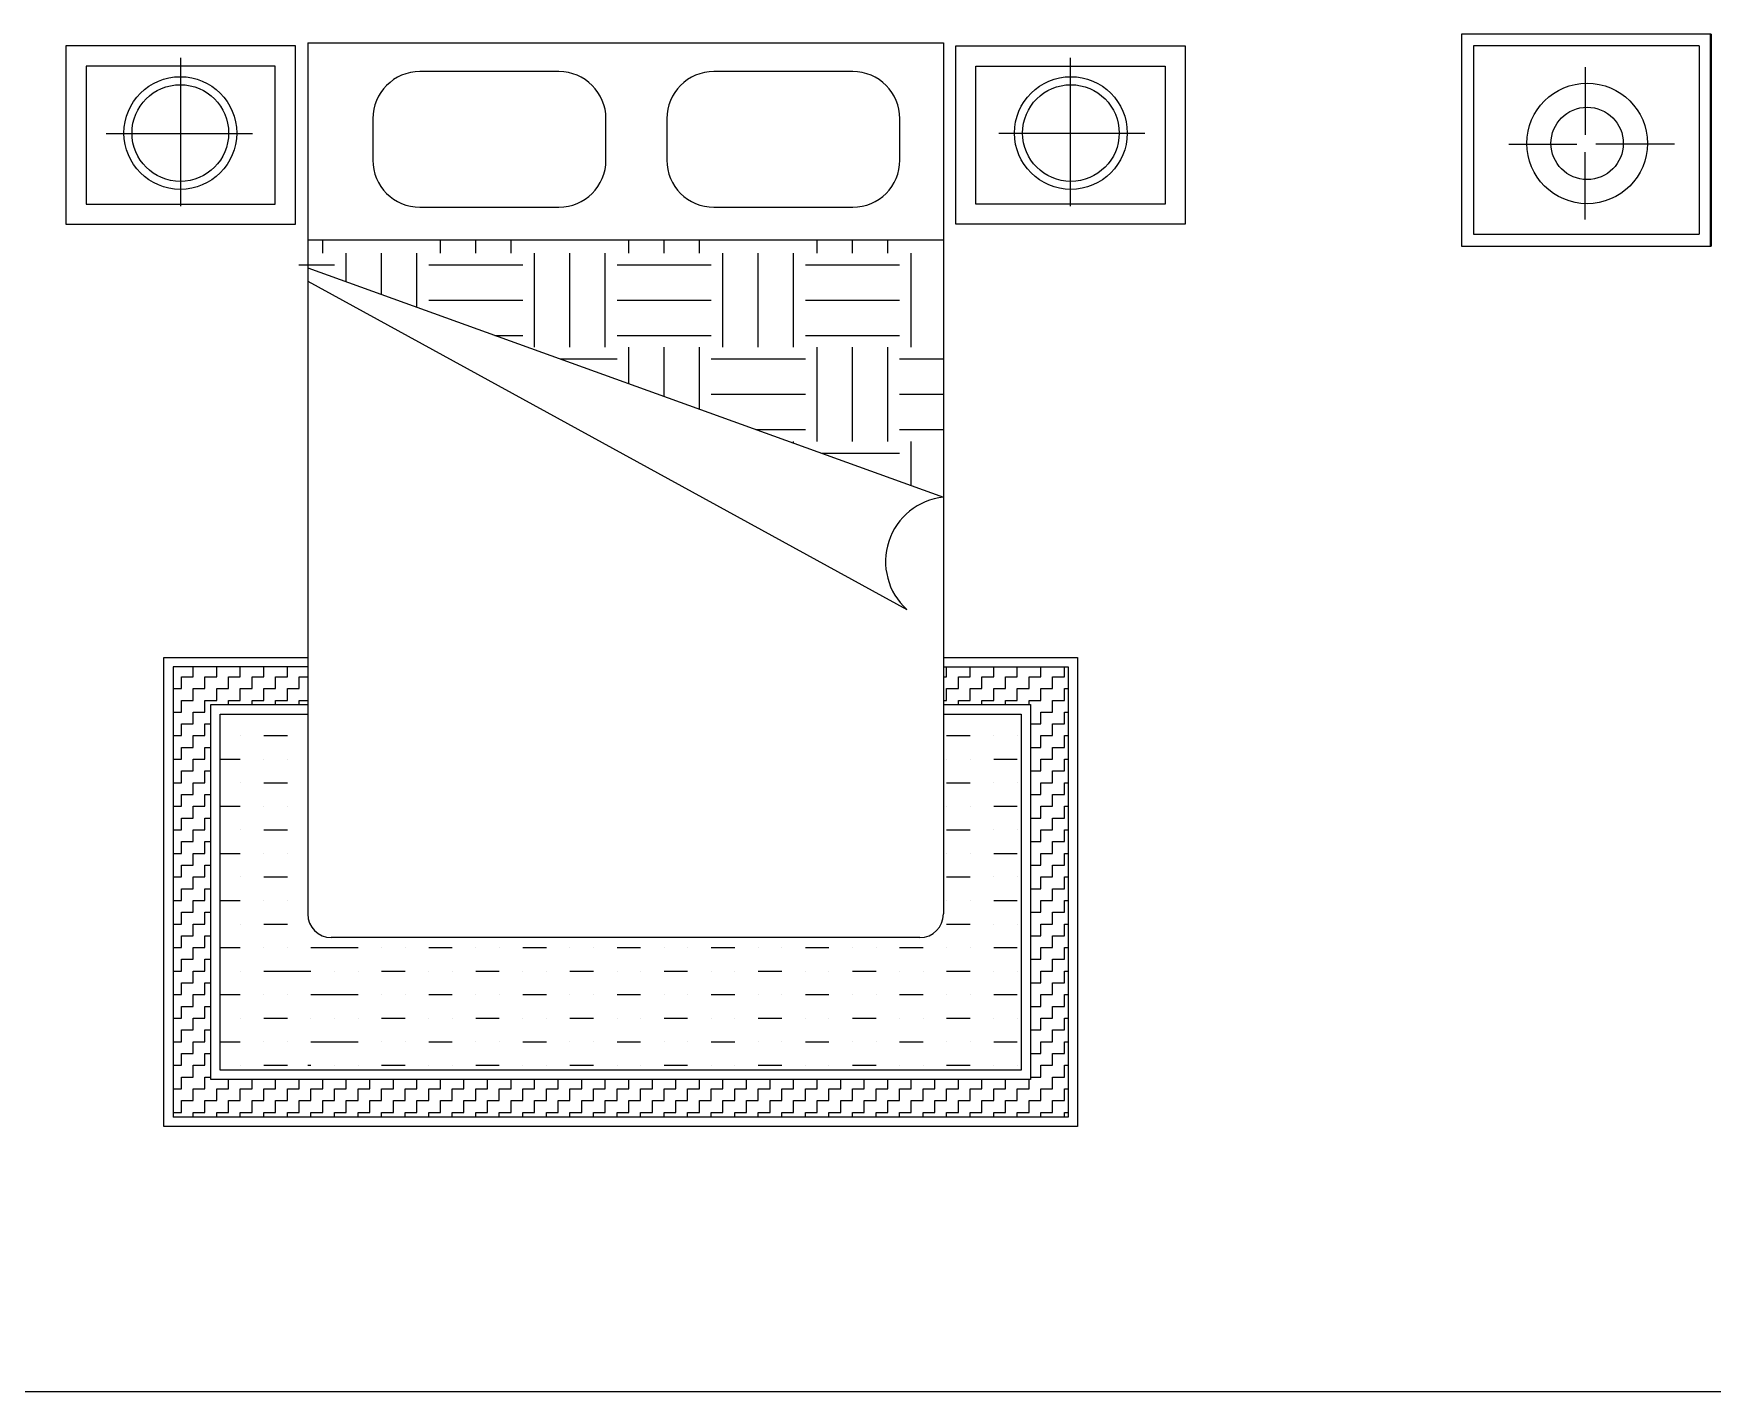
# Model space of a CAD drawing. Header units: inches. Extents: x 7.5 to 50, y 15.4 to 40.2.
# Drawn here: x 39.184 to 42.749, y 19.953 to 22.837 of the extents above; entities that cross this region are included whole.
import ezdxf

# ---------------------------------------------------------------- set-up
doc = ezdxf.new("R2010")
doc.units = ezdxf.units.IN
doc.header["$MEASUREMENT"] = 0
doc.layers.add('02', color=2, linetype='Continuous')
doc.layers.add('1', color=1, linetype='Continuous')

msp = doc.modelspace()

# ---------------------------------------------------------------- linework, layer by layer
at = {"layer": '02'}
for p, q in [((42.2163, 22.8354), (42.2163, 22.3854)), ((42.7462, 22.8354), (42.2163, 22.8354)), ((42.7443, 22.8367), (42.7443, 22.3867)), ((42.7462, 22.8354), (42.7462, 22.3854)), ((39.2525, 22.8104), (39.2525, 22.4319)), ((39.7397, 22.8104), (39.2525, 22.8104)), ((39.4963, 22.4699), (39.4963, 22.7854)), ((39.7397, 22.4319), (39.7397, 22.8104)), ((39.766, 22.817), (41.116, 22.817)), ((39.766, 22.817), (39.766, 20.967)), ((41.116, 22.817), (41.116, 20.967)), ((41.1423, 22.4319), (41.1423, 22.8104)), ((41.1423, 22.8104), (41.6295, 22.8104)), ((41.3857, 22.4699), (41.3857, 22.7854)), ((41.6295, 22.8104), (41.6295, 22.4319)), ((42.2413, 22.8104), (42.2413, 22.4104)), ((42.7212, 22.8104), (42.2413, 22.8104)), ((42.7212, 22.8104), (42.7212, 22.4104)), ((39.2953, 22.7677), (39.2953, 22.4746)), ((39.697, 22.7677), (39.2953, 22.7677)), ((39.697, 22.4746), (39.697, 22.7677)), ((40.2993, 22.756), (40.0043, 22.756)), ((40.9235, 22.756), (40.6285, 22.756)), ((41.1851, 22.4746), (41.1851, 22.7677)), ((41.1851, 22.7677), (41.5867, 22.7677)), ((41.5867, 22.7677), (41.5867, 22.4746)), ((42.4786, 22.7651), (42.4786, 22.6219)), ((39.9043, 22.656), (39.9043, 22.568)), ((40.3993, 22.568), (40.3993, 22.656)), ((40.5285, 22.656), (40.5285, 22.568)), ((41.0235, 22.568), (41.0235, 22.656)), ((39.3381, 22.6247), (39.6485, 22.6247)), ((41.5439, 22.6247), (41.2335, 22.6247)), ((42.3164, 22.6019), (42.4608, 22.6019)), ((42.4786, 22.442), (42.4786, 22.5852)), ((42.6684, 22.6019), (42.5017, 22.6019)), ((39.2953, 22.4746), (39.697, 22.4746)), ((40.0043, 22.468), (40.2993, 22.468)), ((40.6285, 22.468), (40.9235, 22.468)), ((41.5867, 22.4746), (41.1851, 22.4746)), ((39.2525, 22.4319), (39.7397, 22.4319)), ((41.6295, 22.4319), (41.1423, 22.4319)), ((39.766, 22.399), (41.116, 22.399)), ((39.7978, 22.3707), (39.7978, 22.399)), ((40.0478, 22.3707), (40.0478, 22.399)), ((40.1228, 22.3707), (40.1228, 22.399)), ((40.1978, 22.3707), (40.1978, 22.399)), ((40.4478, 22.3707), (40.4478, 22.399)), ((40.5228, 22.3707), (40.5228, 22.399)), ((40.5978, 22.3707), (40.5978, 22.399)), ((40.8478, 22.3707), (40.8478, 22.399)), ((40.9228, 22.3707), (40.9228, 22.399)), ((40.9978, 22.3707), (40.9978, 22.399)), ((42.2413, 22.4104), (42.7212, 22.4104)), ((39.8478, 22.3095), (39.8478, 22.3707)), ((39.9228, 22.2825), (39.9228, 22.3707)), ((39.9978, 22.2554), (39.9978, 22.3707)), ((40.2478, 22.1707), (40.2478, 22.3707)), ((40.3228, 22.1707), (40.3228, 22.3707)), ((40.3978, 22.1707), (40.3978, 22.3707)), ((40.6478, 22.1707), (40.6478, 22.3707)), ((40.7228, 22.1707), (40.7228, 22.3707)), ((40.7978, 22.1707), (40.7978, 22.3707)), ((41.0478, 22.1707), (41.0478, 22.3707)), ((42.2163, 22.3854), (42.7462, 22.3854)), ((39.7473, 22.3457), (39.8228, 22.3457)), ((39.766, 22.339), (41.116, 21.8523)), ((40.0228, 22.3457), (40.2228, 22.3457)), ((40.4228, 22.3457), (40.6228, 22.3457)), ((40.8228, 22.3457), (41.0228, 22.3457)), ((39.766, 22.3108), (41.0382, 21.6136)), ((40.0228, 22.2707), (40.2228, 22.2707)), ((40.4228, 22.2707), (40.6228, 22.2707)), ((40.8228, 22.2707), (41.0228, 22.2707)), ((40.1634, 22.1957), (40.2228, 22.1957)), ((40.4228, 22.1957), (40.6228, 22.1957)), ((40.8228, 22.1957), (41.0228, 22.1957)), ((40.3021, 22.1457), (40.4228, 22.1457)), ((40.4478, 22.0932), (40.4478, 22.1707)), ((40.5228, 22.0662), (40.5228, 22.1707)), ((40.5978, 22.0392), (40.5978, 22.1707)), ((40.6228, 22.1457), (40.8228, 22.1457)), ((40.8478, 21.9707), (40.8478, 22.1707)), ((40.9228, 21.9707), (40.9228, 22.1707)), ((40.9978, 21.9707), (40.9978, 22.1707)), ((41.0228, 22.1457), (41.116, 22.1457)), ((40.6228, 22.0707), (40.8228, 22.0707)), ((41.0228, 22.0707), (41.116, 22.0707)), ((40.7183, 21.9957), (40.8228, 21.9957)), ((40.7978, 21.9671), (40.7978, 21.9707)), ((41.0228, 21.9957), (41.116, 21.9957)), ((41.0478, 21.8769), (41.0478, 21.9707)), ((40.857, 21.9457), (41.0228, 21.9457)), ((39.4602, 20.5155), (39.4602, 21.5116)), ((39.4602, 21.5116), (39.766, 21.5116)), ((41.116, 21.5116), (41.401, 21.5116)), ((41.401, 21.5116), (41.401, 20.5155)), ((39.4802, 21.4916), (39.4802, 20.5355)), ((39.766, 21.4916), (39.4802, 21.4916)), ((39.4978, 21.4707), (39.5228, 21.4707)), ((39.4978, 21.4457), (39.4978, 21.4707)), ((39.5228, 21.4707), (39.5228, 21.4916)), ((39.5478, 21.4707), (39.5728, 21.4707)), ((39.5478, 21.4457), (39.5478, 21.4707)), ((39.5728, 21.4707), (39.5728, 21.4916)), ((39.5978, 21.4707), (39.6228, 21.4707)), ((39.5978, 21.4457), (39.5978, 21.4707)), ((39.6228, 21.4707), (39.6228, 21.4916)), ((39.6478, 21.4707), (39.6728, 21.4707)), ((39.6478, 21.4457), (39.6478, 21.4707)), ((39.6728, 21.4707), (39.6728, 21.4916)), ((39.6978, 21.4707), (39.7228, 21.4707)), ((39.6978, 21.4457), (39.6978, 21.4707)), ((39.7228, 21.4707), (39.7228, 21.4916)), ((39.7478, 21.4707), (39.766, 21.4707)), ((39.7478, 21.4457), (39.7478, 21.4707)), ((41.116, 21.4916), (41.381, 21.4916)), ((41.116, 21.4707), (41.1228, 21.4707)), ((41.1228, 21.4707), (41.1228, 21.4916)), ((41.1478, 21.4457), (41.1478, 21.4707)), ((41.1478, 21.4707), (41.1728, 21.4707)), ((41.1728, 21.4707), (41.1728, 21.4916)), ((41.1978, 21.4457), (41.1978, 21.4707)), ((41.1978, 21.4707), (41.2228, 21.4707)), ((41.2228, 21.4707), (41.2228, 21.4916)), ((41.2478, 21.4457), (41.2478, 21.4707)), ((41.2478, 21.4707), (41.2728, 21.4707)), ((41.2728, 21.4707), (41.2728, 21.4916)), ((41.2978, 21.4457), (41.2978, 21.4707)), ((41.2978, 21.4707), (41.3228, 21.4707)), ((41.3228, 21.4707), (41.3228, 21.4916)), ((41.3478, 21.4457), (41.3478, 21.4707)), ((41.3478, 21.4707), (41.3728, 21.4707)), ((41.3728, 21.4707), (41.3728, 21.4916)), ((41.381, 21.4916), (41.381, 20.5355)), ((39.4802, 21.4457), (39.4978, 21.4457)), ((39.5228, 21.4457), (39.5478, 21.4457)), ((39.5228, 21.4207), (39.5228, 21.4457)), ((39.5728, 21.4457), (39.5978, 21.4457)), ((39.5728, 21.4207), (39.5728, 21.4457)), ((39.6228, 21.4457), (39.6478, 21.4457)), ((39.6228, 21.4207), (39.6228, 21.4457)), ((39.6728, 21.4457), (39.6978, 21.4457)), ((39.6728, 21.4207), (39.6728, 21.4457)), ((39.7228, 21.4457), (39.7478, 21.4457)), ((39.7228, 21.4207), (39.7228, 21.4457)), ((41.1228, 21.4207), (41.1228, 21.4457)), ((41.1228, 21.4457), (41.1478, 21.4457)), ((41.1728, 21.4207), (41.1728, 21.4457)), ((41.1728, 21.4457), (41.1978, 21.4457)), ((41.2228, 21.4207), (41.2228, 21.4457)), ((41.2228, 21.4457), (41.2478, 21.4457)), ((41.2728, 21.4457), (41.2978, 21.4457)), ((41.2728, 21.4207), (41.2728, 21.4457)), ((41.3228, 21.4207), (41.3228, 21.4457)), ((41.3228, 21.4457), (41.3478, 21.4457)), ((41.3728, 21.4207), (41.3728, 21.4457)), ((41.3728, 21.4457), (41.381, 21.4457)), ((39.4802, 21.3957), (39.4978, 21.3957)), ((39.4978, 21.4207), (39.5228, 21.4207)), ((39.4978, 21.3957), (39.4978, 21.4207)), ((39.5228, 21.3957), (39.5478, 21.3957)), ((39.5228, 21.3707), (39.5228, 21.3957)), ((39.5478, 21.4207), (39.5728, 21.4207)), ((39.5478, 21.3957), (39.5478, 21.4207)), ((39.5602, 20.6155), (39.5602, 21.4116)), ((39.5602, 21.4116), (39.766, 21.4116)), ((39.5802, 20.6355), (39.5802, 21.3916)), ((39.5802, 21.3916), (39.766, 21.3916)), ((39.5978, 21.4207), (39.6228, 21.4207)), ((39.5978, 21.4116), (39.5978, 21.4207)), ((39.6478, 21.4207), (39.6728, 21.4207)), ((39.6478, 21.4116), (39.6478, 21.4207)), ((39.6978, 21.4207), (39.7228, 21.4207)), ((39.6978, 21.4116), (39.6978, 21.4207)), ((39.7478, 21.4207), (39.766, 21.4207)), ((39.7478, 21.4116), (39.7478, 21.4207)), ((41.116, 21.4207), (41.1228, 21.4207)), ((41.116, 21.4116), (41.301, 21.4116)), ((41.116, 21.3916), (41.281, 21.3916)), ((41.1478, 21.4116), (41.1478, 21.4207)), ((41.1478, 21.4207), (41.1728, 21.4207)), ((41.1978, 21.4116), (41.1978, 21.4207)), ((41.1978, 21.4207), (41.2228, 21.4207)), ((41.2478, 21.4116), (41.2478, 21.4207)), ((41.2478, 21.4207), (41.2728, 21.4207)), ((41.281, 21.3916), (41.281, 20.6355)), ((41.2978, 21.4116), (41.2978, 21.4207)), ((41.2978, 21.4207), (41.3228, 21.4207)), ((41.301, 21.4116), (41.301, 20.6155)), ((41.3228, 21.3957), (41.3478, 21.3957)), ((41.3228, 21.3707), (41.3228, 21.3957)), ((41.3478, 21.3957), (41.3478, 21.4207)), ((41.3478, 21.4207), (41.3728, 21.4207)), ((41.3728, 21.3957), (41.381, 21.3957)), ((41.3728, 21.3707), (41.3728, 21.3957)), ((39.4978, 21.3707), (39.5228, 21.3707)), ((39.4978, 21.3457), (39.4978, 21.3707)), ((39.5478, 21.3707), (39.5602, 21.3707)), ((39.5478, 21.3457), (39.5478, 21.3707)), ((41.301, 21.3707), (41.3228, 21.3707)), ((41.3478, 21.3457), (41.3478, 21.3707)), ((41.3478, 21.3707), (41.3728, 21.3707)), ((39.4802, 21.3457), (39.4978, 21.3457)), ((39.4978, 21.3207), (39.5228, 21.3207)), ((39.4978, 21.2957), (39.4978, 21.3207)), ((39.5228, 21.3207), (39.5228, 21.3457)), ((39.5228, 21.3457), (39.5478, 21.3457)), ((39.5478, 21.3207), (39.5602, 21.3207)), ((39.5478, 21.2957), (39.5478, 21.3207)), ((39.6228, 21.3457), (39.6228, 21.3457)), ((39.6728, 21.3457), (39.7228, 21.3457)), ((41.1228, 21.3457), (41.1728, 21.3457)), ((41.2228, 21.3457), (41.2228, 21.3457)), ((41.2728, 21.3457), (41.2728, 21.3457)), ((41.301, 21.3207), (41.3228, 21.3207)), ((41.3228, 21.3207), (41.3228, 21.3457)), ((41.3228, 21.3457), (41.3478, 21.3457)), ((41.3478, 21.2957), (41.3478, 21.3207)), ((41.3478, 21.3207), (41.3728, 21.3207)), ((41.3728, 21.3207), (41.3728, 21.3457)), ((41.3728, 21.3457), (41.381, 21.3457)), ((39.4802, 21.2957), (39.4978, 21.2957)), ((39.5228, 21.2957), (39.5478, 21.2957)), ((39.5228, 21.2707), (39.5228, 21.2957)), ((39.5802, 21.2957), (39.6228, 21.2957)), ((39.6728, 21.2957), (39.6728, 21.2957)), ((39.7228, 21.2957), (39.7228, 21.2957)), ((41.1228, 21.2957), (41.1228, 21.2957)), ((41.1728, 21.2957), (41.1728, 21.2957)), ((41.2228, 21.2957), (41.2728, 21.2957)), ((41.3228, 21.2707), (41.3228, 21.2957)), ((41.3228, 21.2957), (41.3478, 21.2957)), ((41.3728, 21.2707), (41.3728, 21.2957)), ((41.3728, 21.2957), (41.381, 21.2957)), ((39.4978, 21.2457), (39.4978, 21.2707)), ((39.4978, 21.2707), (39.5228, 21.2707)), ((39.5478, 21.2457), (39.5478, 21.2707)), ((39.5478, 21.2707), (39.5602, 21.2707)), ((41.301, 21.2707), (41.3228, 21.2707)), ((41.3478, 21.2457), (41.3478, 21.2707)), ((41.3478, 21.2707), (41.3728, 21.2707)), ((39.4802, 21.2457), (39.4978, 21.2457)), ((39.4978, 21.2207), (39.5228, 21.2207)), ((39.4978, 21.1957), (39.4978, 21.2207)), ((39.5228, 21.2457), (39.5478, 21.2457)), ((39.5228, 21.2207), (39.5228, 21.2457)), ((39.5478, 21.2207), (39.5602, 21.2207)), ((39.5478, 21.1957), (39.5478, 21.2207)), ((39.6228, 21.2457), (39.6228, 21.2457)), ((39.6728, 21.2457), (39.7228, 21.2457)), ((41.1228, 21.2457), (41.1728, 21.2457)), ((41.2228, 21.2457), (41.2228, 21.2457)), ((41.2728, 21.2457), (41.2728, 21.2457)), ((41.301, 21.2207), (41.3228, 21.2207)), ((41.3228, 21.2207), (41.3228, 21.2457)), ((41.3228, 21.2457), (41.3478, 21.2457)), ((41.3478, 21.1957), (41.3478, 21.2207)), ((41.3478, 21.2207), (41.3728, 21.2207)), ((41.3728, 21.2207), (41.3728, 21.2457)), ((41.3728, 21.2457), (41.381, 21.2457)), ((39.4802, 21.1957), (39.4978, 21.1957)), ((39.5228, 21.1707), (39.5228, 21.1957)), ((39.5228, 21.1957), (39.5478, 21.1957)), ((39.5802, 21.1957), (39.6228, 21.1957)), ((39.6728, 21.1957), (39.6728, 21.1957)), ((39.7228, 21.1957), (39.7228, 21.1957)), ((41.1228, 21.1957), (41.1228, 21.1957)), ((41.1728, 21.1957), (41.1728, 21.1957)), ((41.2228, 21.1957), (41.2728, 21.1957)), ((41.3228, 21.1707), (41.3228, 21.1957)), ((41.3228, 21.1957), (41.3478, 21.1957)), ((41.3728, 21.1707), (41.3728, 21.1957)), ((41.3728, 21.1957), (41.381, 21.1957)), ((39.4802, 21.1457), (39.4978, 21.1457)), ((39.4978, 21.1707), (39.5228, 21.1707)), ((39.4978, 21.1457), (39.4978, 21.1707)), ((39.5228, 21.1457), (39.5478, 21.1457)), ((39.5228, 21.1207), (39.5228, 21.1457)), ((39.5478, 21.1707), (39.5602, 21.1707)), ((39.5478, 21.1457), (39.5478, 21.1707)), ((39.6228, 21.1457), (39.6228, 21.1457)), ((39.6728, 21.1457), (39.7228, 21.1457)), ((41.1228, 21.1457), (41.1728, 21.1457)), ((41.2228, 21.1457), (41.2228, 21.1457)), ((41.2728, 21.1457), (41.2728, 21.1457)), ((41.301, 21.1707), (41.3228, 21.1707)), ((41.3228, 21.1207), (41.3228, 21.1457)), ((41.3228, 21.1457), (41.3478, 21.1457)), ((41.3478, 21.1457), (41.3478, 21.1707)), ((41.3478, 21.1707), (41.3728, 21.1707)), ((41.3728, 21.1207), (41.3728, 21.1457)), ((41.3728, 21.1457), (41.381, 21.1457)), ((39.4978, 21.1207), (39.5228, 21.1207)), ((39.4978, 21.0957), (39.4978, 21.1207)), ((39.5478, 21.1207), (39.5602, 21.1207)), ((39.5478, 21.0957), (39.5478, 21.1207)), ((41.301, 21.1207), (41.3228, 21.1207)), ((41.3478, 21.0957), (41.3478, 21.1207)), ((41.3478, 21.1207), (41.3728, 21.1207)), ((39.4802, 21.0957), (39.4978, 21.0957)), ((39.4978, 21.0707), (39.5228, 21.0707)), ((39.4978, 21.0457), (39.4978, 21.0707)), ((39.5228, 21.0957), (39.5478, 21.0957)), ((39.5228, 21.0707), (39.5228, 21.0957)), ((39.5478, 21.0707), (39.5602, 21.0707)), ((39.5478, 21.0457), (39.5478, 21.0707)), ((39.5802, 21.0957), (39.6228, 21.0957)), ((39.6728, 21.0957), (39.6728, 21.0957)), ((39.7228, 21.0957), (39.7228, 21.0957)), ((41.1228, 21.0957), (41.1228, 21.0957)), ((41.1728, 21.0957), (41.1728, 21.0957)), ((41.2228, 21.0957), (41.2728, 21.0957)), ((41.301, 21.0707), (41.3228, 21.0707)), ((41.3228, 21.0707), (41.3228, 21.0957)), ((41.3228, 21.0957), (41.3478, 21.0957)), ((41.3478, 21.0457), (41.3478, 21.0707)), ((41.3478, 21.0707), (41.3728, 21.0707)), ((41.3728, 21.0707), (41.3728, 21.0957)), ((41.3728, 21.0957), (41.381, 21.0957)), ((39.4802, 21.0457), (39.4978, 21.0457)), ((39.5228, 21.0457), (39.5478, 21.0457)), ((39.5228, 21.0207), (39.5228, 21.0457)), ((39.6228, 21.0457), (39.6228, 21.0457)), ((39.6728, 21.0457), (39.7228, 21.0457)), ((41.1228, 21.0457), (41.1728, 21.0457)), ((41.2228, 21.0457), (41.2228, 21.0457)), ((41.2728, 21.0457), (41.2728, 21.0457)), ((41.3228, 21.0207), (41.3228, 21.0457)), ((41.3228, 21.0457), (41.3478, 21.0457)), ((41.3728, 21.0207), (41.3728, 21.0457)), ((41.3728, 21.0457), (41.381, 21.0457)), ((39.4978, 20.9957), (39.4978, 21.0207)), ((39.4978, 21.0207), (39.5228, 21.0207)), ((39.5478, 20.9957), (39.5478, 21.0207)), ((39.5478, 21.0207), (39.5602, 21.0207)), ((41.301, 21.0207), (41.3228, 21.0207)), ((41.3478, 20.9957), (41.3478, 21.0207)), ((41.3478, 21.0207), (41.3728, 21.0207)), ((39.4802, 20.9957), (39.4978, 20.9957)), ((39.4978, 20.9457), (39.4978, 20.9707)), ((39.4978, 20.9707), (39.5228, 20.9707)), ((39.5228, 20.9707), (39.5228, 20.9957)), ((39.5228, 20.9957), (39.5478, 20.9957)), ((39.5478, 20.9457), (39.5478, 20.9707)), ((39.5478, 20.9707), (39.5602, 20.9707)), ((39.5802, 20.9957), (39.6228, 20.9957)), ((39.6728, 20.9957), (39.6728, 20.9957)), ((39.7228, 20.9957), (39.7228, 20.9957)), ((41.1228, 20.9957), (41.1228, 20.9957)), ((41.1728, 20.9957), (41.1728, 20.9957)), ((41.2228, 20.9957), (41.2728, 20.9957)), ((41.301, 20.9707), (41.3228, 20.9707)), ((41.3228, 20.9707), (41.3228, 20.9957)), ((41.3228, 20.9957), (41.3478, 20.9957)), ((41.3478, 20.9457), (41.3478, 20.9707)), ((41.3478, 20.9707), (41.3728, 20.9707)), ((41.3728, 20.9707), (41.3728, 20.9957)), ((41.3728, 20.9957), (41.381, 20.9957)), ((39.4802, 20.9457), (39.4978, 20.9457)), ((39.5228, 20.9207), (39.5228, 20.9457)), ((39.5228, 20.9457), (39.5478, 20.9457)), ((39.6228, 20.9457), (39.6228, 20.9457)), ((39.6728, 20.9457), (39.7228, 20.9457)), ((41.1228, 20.9457), (41.1728, 20.9457)), ((41.2228, 20.9457), (41.2228, 20.9457)), ((41.2728, 20.9457), (41.2728, 20.9457)), ((41.3228, 20.9207), (41.3228, 20.9457)), ((41.3228, 20.9457), (41.3478, 20.9457)), ((41.3728, 20.9207), (41.3728, 20.9457)), ((41.3728, 20.9457), (41.381, 20.9457)), ((39.4802, 20.8957), (39.4978, 20.8957)), ((39.4978, 20.8957), (39.4978, 20.9207)), ((39.4978, 20.9207), (39.5228, 20.9207)), ((39.5228, 20.8707), (39.5228, 20.8957)), ((39.5228, 20.8957), (39.5478, 20.8957)), ((39.5478, 20.8957), (39.5478, 20.9207)), ((39.5478, 20.9207), (39.5602, 20.9207)), ((39.5802, 20.8957), (39.6228, 20.8957)), ((39.6728, 20.8957), (39.6728, 20.8957)), ((39.7228, 20.8957), (39.7228, 20.8957)), ((39.7728, 20.8957), (39.7728, 20.8957)), ((39.7728, 20.8957), (39.8728, 20.8957)), ((41.066, 20.917), (39.816, 20.917)), ((39.9228, 20.8957), (39.9228, 20.8957)), ((39.9728, 20.8957), (39.9728, 20.8957)), ((40.0228, 20.8957), (40.0728, 20.8957)), ((40.1228, 20.8957), (40.1228, 20.8957)), ((40.1728, 20.8957), (40.1728, 20.8957)), ((40.2228, 20.8957), (40.2728, 20.8957)), ((40.3228, 20.8957), (40.3228, 20.8957)), ((40.3728, 20.8957), (40.3728, 20.8957)), ((40.4228, 20.8957), (40.4728, 20.8957)), ((40.5228, 20.8957), (40.5228, 20.8957)), ((40.5728, 20.8957), (40.5728, 20.8957)), ((40.6228, 20.8957), (40.6728, 20.8957)), ((40.7228, 20.8957), (40.7228, 20.8957)), ((40.7728, 20.8957), (40.7728, 20.8957)), ((40.8228, 20.8957), (40.8728, 20.8957)), ((40.9228, 20.8957), (40.9228, 20.8957)), ((40.9728, 20.8957), (40.9728, 20.8957)), ((41.0228, 20.8957), (41.0728, 20.8957)), ((41.1228, 20.8957), (41.1228, 20.8957)), ((41.1728, 20.8957), (41.1728, 20.8957)), ((41.2228, 20.8957), (41.2728, 20.8957)), ((41.301, 20.9207), (41.3228, 20.9207)), ((41.3228, 20.8707), (41.3228, 20.8957)), ((41.3228, 20.8957), (41.3478, 20.8957)), ((41.3478, 20.8957), (41.3478, 20.9207)), ((41.3478, 20.9207), (41.3728, 20.9207)), ((41.3728, 20.8707), (41.3728, 20.8957)), ((41.3728, 20.8957), (41.381, 20.8957)), ((39.4978, 20.8707), (39.5228, 20.8707)), ((39.4978, 20.8457), (39.4978, 20.8707)), ((39.5478, 20.8707), (39.5602, 20.8707)), ((39.5478, 20.8457), (39.5478, 20.8707)), ((41.301, 20.8707), (41.3228, 20.8707)), ((41.3478, 20.8457), (41.3478, 20.8707)), ((41.3478, 20.8707), (41.3728, 20.8707)), ((39.4802, 20.8457), (39.4978, 20.8457)), ((39.5228, 20.8457), (39.5478, 20.8457)), ((39.5228, 20.8207), (39.5228, 20.8457)), ((39.6228, 20.8457), (39.6228, 20.8457)), ((39.6728, 20.8457), (39.7728, 20.8457)), ((39.7728, 20.8457), (39.7728, 20.8457)), ((39.8228, 20.8457), (39.8228, 20.8457)), ((39.8728, 20.8457), (39.8728, 20.8457)), ((39.9228, 20.8457), (39.9728, 20.8457)), ((40.0228, 20.8457), (40.0228, 20.8457)), ((40.0728, 20.8457), (40.0728, 20.8457)), ((40.1228, 20.8457), (40.1728, 20.8457)), ((40.2228, 20.8457), (40.2228, 20.8457)), ((40.2728, 20.8457), (40.2728, 20.8457)), ((40.3228, 20.8457), (40.3728, 20.8457)), ((40.4228, 20.8457), (40.4228, 20.8457)), ((40.4728, 20.8457), (40.4728, 20.8457)), ((40.5228, 20.8457), (40.5728, 20.8457)), ((40.6228, 20.8457), (40.6228, 20.8457)), ((40.6728, 20.8457), (40.6728, 20.8457)), ((40.7228, 20.8457), (40.7728, 20.8457)), ((40.8228, 20.8457), (40.8228, 20.8457)), ((40.8728, 20.8457), (40.8728, 20.8457)), ((40.9228, 20.8457), (40.9728, 20.8457)), ((41.0228, 20.8457), (41.0228, 20.8457)), ((41.0728, 20.8457), (41.0728, 20.8457)), ((41.1228, 20.8457), (41.1728, 20.8457)), ((41.2228, 20.8457), (41.2228, 20.8457)), ((41.2728, 20.8457), (41.2728, 20.8457)), ((41.3228, 20.8207), (41.3228, 20.8457)), ((41.3228, 20.8457), (41.3478, 20.8457)), ((41.3728, 20.8207), (41.3728, 20.8457)), ((41.3728, 20.8457), (41.381, 20.8457)), ((39.4802, 20.7957), (39.4978, 20.7957)), ((39.4978, 20.8207), (39.5228, 20.8207)), ((39.4978, 20.7957), (39.4978, 20.8207)), ((39.5228, 20.7957), (39.5478, 20.7957)), ((39.5228, 20.7707), (39.5228, 20.7957)), ((39.5478, 20.8207), (39.5602, 20.8207)), ((39.5478, 20.7957), (39.5478, 20.8207)), ((39.5802, 20.7957), (39.6228, 20.7957)), ((39.6728, 20.7957), (39.6728, 20.7957)), ((39.7228, 20.7957), (39.7228, 20.7957)), ((39.7728, 20.7957), (39.8728, 20.7957)), ((39.7728, 20.7957), (39.7728, 20.7957)), ((39.9228, 20.7957), (39.9228, 20.7957)), ((39.9728, 20.7957), (39.9728, 20.7957)), ((40.0228, 20.7957), (40.0728, 20.7957)), ((40.1228, 20.7957), (40.1228, 20.7957)), ((40.1728, 20.7957), (40.1728, 20.7957)), ((40.2228, 20.7957), (40.2728, 20.7957)), ((40.3228, 20.7957), (40.3228, 20.7957)), ((40.3728, 20.7957), (40.3728, 20.7957)), ((40.4228, 20.7957), (40.4728, 20.7957)), ((40.5228, 20.7957), (40.5228, 20.7957)), ((40.5728, 20.7957), (40.5728, 20.7957)), ((40.6228, 20.7957), (40.6728, 20.7957)), ((40.7228, 20.7957), (40.7228, 20.7957)), ((40.7728, 20.7957), (40.7728, 20.7957)), ((40.8228, 20.7957), (40.8728, 20.7957)), ((40.9228, 20.7957), (40.9228, 20.7957)), ((40.9728, 20.7957), (40.9728, 20.7957)), ((41.0228, 20.7957), (41.0728, 20.7957)), ((41.1228, 20.7957), (41.1228, 20.7957)), ((41.1728, 20.7957), (41.1728, 20.7957)), ((41.2228, 20.7957), (41.2728, 20.7957)), ((41.301, 20.8207), (41.3228, 20.8207)), ((41.3228, 20.7707), (41.3228, 20.7957)), ((41.3228, 20.7957), (41.3478, 20.7957)), ((41.3478, 20.7957), (41.3478, 20.8207)), ((41.3478, 20.8207), (41.3728, 20.8207)), ((41.3728, 20.7707), (41.3728, 20.7957)), ((41.3728, 20.7957), (41.381, 20.7957)), ((39.4978, 20.7707), (39.5228, 20.7707)), ((39.4978, 20.7457), (39.4978, 20.7707)), ((39.5478, 20.7707), (39.5602, 20.7707)), ((39.5478, 20.7457), (39.5478, 20.7707)), ((41.301, 20.7707), (41.3228, 20.7707)), ((41.3478, 20.7457), (41.3478, 20.7707)), ((41.3478, 20.7707), (41.3728, 20.7707)), ((39.4802, 20.7457), (39.4978, 20.7457)), ((39.4978, 20.7207), (39.5228, 20.7207)), ((39.4978, 20.6957), (39.4978, 20.7207)), ((39.5228, 20.7457), (39.5478, 20.7457)), ((39.5228, 20.7207), (39.5228, 20.7457)), ((39.5478, 20.7207), (39.5602, 20.7207)), ((39.5478, 20.6957), (39.5478, 20.7207)), ((39.6228, 20.7457), (39.6228, 20.7457)), ((39.6728, 20.7457), (39.7228, 20.7457)), ((39.7728, 20.7457), (39.7728, 20.7457)), ((39.8228, 20.7457), (39.8228, 20.7457)), ((39.8728, 20.7457), (39.8728, 20.7457)), ((39.9228, 20.7457), (39.9728, 20.7457)), ((40.0228, 20.7457), (40.0228, 20.7457)), ((40.0728, 20.7457), (40.0728, 20.7457)), ((40.1228, 20.7457), (40.1728, 20.7457)), ((40.2228, 20.7457), (40.2228, 20.7457)), ((40.2728, 20.7457), (40.2728, 20.7457)), ((40.3228, 20.7457), (40.3728, 20.7457)), ((40.4228, 20.7457), (40.4228, 20.7457)), ((40.4728, 20.7457), (40.4728, 20.7457)), ((40.5228, 20.7457), (40.5728, 20.7457)), ((40.6228, 20.7457), (40.6228, 20.7457)), ((40.6728, 20.7457), (40.6728, 20.7457)), ((40.7228, 20.7457), (40.7728, 20.7457)), ((40.8228, 20.7457), (40.8228, 20.7457)), ((40.8728, 20.7457), (40.8728, 20.7457)), ((40.9228, 20.7457), (40.9728, 20.7457)), ((41.0228, 20.7457), (41.0228, 20.7457)), ((41.0728, 20.7457), (41.0728, 20.7457)), ((41.1228, 20.7457), (41.1728, 20.7457)), ((41.2228, 20.7457), (41.2228, 20.7457)), ((41.2728, 20.7457), (41.2728, 20.7457)), ((41.301, 20.7207), (41.3228, 20.7207)), ((41.3228, 20.7457), (41.3478, 20.7457)), ((41.3228, 20.7207), (41.3228, 20.7457)), ((41.3478, 20.6957), (41.3478, 20.7207)), ((41.3478, 20.7207), (41.3728, 20.7207)), ((41.3728, 20.7457), (41.381, 20.7457)), ((41.3728, 20.7207), (41.3728, 20.7457)), ((39.4802, 20.6957), (39.4978, 20.6957)), ((39.5228, 20.6957), (39.5478, 20.6957)), ((39.5228, 20.6707), (39.5228, 20.6957)), ((39.5802, 20.6957), (39.6228, 20.6957)), ((39.6728, 20.6957), (39.6728, 20.6957)), ((39.7228, 20.6957), (39.7228, 20.6957)), ((39.7728, 20.6957), (39.8728, 20.6957)), ((39.7728, 20.6957), (39.7728, 20.6957)), ((39.9228, 20.6957), (39.9228, 20.6957)), ((39.9728, 20.6957), (39.9728, 20.6957)), ((40.0228, 20.6957), (40.0728, 20.6957)), ((40.1228, 20.6957), (40.1228, 20.6957)), ((40.1728, 20.6957), (40.1728, 20.6957)), ((40.2228, 20.6957), (40.2728, 20.6957)), ((40.3228, 20.6957), (40.3228, 20.6957)), ((40.3728, 20.6957), (40.3728, 20.6957)), ((40.4228, 20.6957), (40.4728, 20.6957)), ((40.5228, 20.6957), (40.5228, 20.6957)), ((40.5728, 20.6957), (40.5728, 20.6957)), ((40.6228, 20.6957), (40.6728, 20.6957)), ((40.7228, 20.6957), (40.7228, 20.6957)), ((40.7728, 20.6957), (40.7728, 20.6957)), ((40.8228, 20.6957), (40.8728, 20.6957)), ((40.9228, 20.6957), (40.9228, 20.6957)), ((40.9728, 20.6957), (40.9728, 20.6957)), ((41.0228, 20.6957), (41.0728, 20.6957)), ((41.1228, 20.6957), (41.1228, 20.6957)), ((41.1728, 20.6957), (41.1728, 20.6957)), ((41.2228, 20.6957), (41.2728, 20.6957)), ((41.3228, 20.6707), (41.3228, 20.6957)), ((41.3228, 20.6957), (41.3478, 20.6957)), ((41.3728, 20.6707), (41.3728, 20.6957)), ((41.3728, 20.6957), (41.381, 20.6957)), ((39.4802, 20.6457), (39.4978, 20.6457)), ((39.4978, 20.6707), (39.5228, 20.6707)), ((39.4978, 20.6457), (39.4978, 20.6707)), ((39.5228, 20.6457), (39.5478, 20.6457)), ((39.5228, 20.6207), (39.5228, 20.6457)), ((39.5478, 20.6707), (39.5602, 20.6707)), ((39.5478, 20.6457), (39.5478, 20.6707)), ((39.6228, 20.6457), (39.6228, 20.6457)), ((39.6728, 20.6457), (39.7228, 20.6457)), ((39.766, 20.6457), (39.7728, 20.6457)), ((39.7728, 20.6457), (39.7728, 20.6457)), ((39.8228, 20.6457), (39.8228, 20.6457)), ((39.8728, 20.6457), (39.8728, 20.6457)), ((39.9228, 20.6457), (39.9728, 20.6457)), ((40.0228, 20.6457), (40.0228, 20.6457)), ((40.0728, 20.6457), (40.0728, 20.6457)), ((40.1228, 20.6457), (40.1728, 20.6457)), ((40.2228, 20.6457), (40.2228, 20.6457)), ((40.2728, 20.6457), (40.2728, 20.6457)), ((40.3228, 20.6457), (40.3728, 20.6457)), ((40.4228, 20.6457), (40.4228, 20.6457)), ((40.4728, 20.6457), (40.4728, 20.6457)), ((40.5228, 20.6457), (40.5728, 20.6457)), ((40.6228, 20.6457), (40.6228, 20.6457)), ((40.6728, 20.6457), (40.6728, 20.6457)), ((40.7228, 20.6457), (40.7728, 20.6457)), ((40.8228, 20.6457), (40.8228, 20.6457)), ((40.8728, 20.6457), (40.8728, 20.6457)), ((40.9228, 20.6457), (40.9728, 20.6457)), ((41.0228, 20.6457), (41.0228, 20.6457)), ((41.0728, 20.6457), (41.0728, 20.6457)), ((41.1228, 20.6457), (41.1728, 20.6457)), ((41.2228, 20.6457), (41.2228, 20.6457)), ((41.2728, 20.6457), (41.2728, 20.6457)), ((41.301, 20.6707), (41.3228, 20.6707)), ((41.3228, 20.6207), (41.3228, 20.6457)), ((41.3228, 20.6457), (41.3478, 20.6457)), ((41.3478, 20.6457), (41.3478, 20.6707)), ((41.3478, 20.6707), (41.3728, 20.6707)), ((41.3728, 20.6207), (41.3728, 20.6457)), ((41.3728, 20.6457), (41.381, 20.6457)), ((39.4978, 20.6207), (39.5228, 20.6207)), ((39.4978, 20.5957), (39.4978, 20.6207)), ((39.5478, 20.6207), (39.5602, 20.6207)), ((39.5478, 20.5957), (39.5478, 20.6207)), ((41.301, 20.6155), (39.5602, 20.6155)), ((41.281, 20.6355), (39.5802, 20.6355)), ((39.5978, 20.5957), (39.5978, 20.6155)), ((39.6478, 20.5957), (39.6478, 20.6155)), ((39.6978, 20.5957), (39.6978, 20.6155)), ((39.7478, 20.5957), (39.7478, 20.6155)), ((39.7978, 20.5957), (39.7978, 20.6155)), ((39.8478, 20.5957), (39.8478, 20.6155)), ((39.8978, 20.5957), (39.8978, 20.6155)), ((39.9478, 20.5957), (39.9478, 20.6155)), ((39.9978, 20.5957), (39.9978, 20.6155)), ((40.0478, 20.5957), (40.0478, 20.6155)), ((40.0978, 20.5957), (40.0978, 20.6155)), ((40.1478, 20.5957), (40.1478, 20.6155)), ((40.1978, 20.5957), (40.1978, 20.6155)), ((40.2478, 20.5957), (40.2478, 20.6155)), ((40.2978, 20.5957), (40.2978, 20.6155)), ((40.3478, 20.5957), (40.3478, 20.6155)), ((40.3978, 20.5957), (40.3978, 20.6155)), ((40.4478, 20.5957), (40.4478, 20.6155)), ((40.4978, 20.5957), (40.4978, 20.6155)), ((40.5478, 20.5957), (40.5478, 20.6155)), ((40.5978, 20.5957), (40.5978, 20.6155)), ((40.6478, 20.5957), (40.6478, 20.6155)), ((40.6978, 20.5957), (40.6978, 20.6155)), ((40.7478, 20.5957), (40.7478, 20.6155)), ((40.7978, 20.5957), (40.7978, 20.6155)), ((40.8478, 20.5957), (40.8478, 20.6155)), ((40.8978, 20.5957), (40.8978, 20.6155)), ((40.9478, 20.5957), (40.9478, 20.6155)), ((40.9978, 20.5957), (40.9978, 20.6155)), ((41.0478, 20.5957), (41.0478, 20.6155)), ((41.0978, 20.5957), (41.0978, 20.6155)), ((41.1478, 20.5957), (41.1478, 20.6155)), ((41.1978, 20.5957), (41.1978, 20.6155)), ((41.2478, 20.5957), (41.2478, 20.6155)), ((41.2978, 20.5957), (41.2978, 20.6155)), ((41.301, 20.6207), (41.3228, 20.6207)), ((41.3478, 20.5957), (41.3478, 20.6207)), ((41.3478, 20.6207), (41.3728, 20.6207)), ((39.4802, 20.5957), (39.4978, 20.5957)), ((39.5228, 20.5707), (39.5228, 20.5957)), ((39.5228, 20.5957), (39.5478, 20.5957)), ((39.5728, 20.5957), (39.5978, 20.5957)), ((39.5728, 20.5707), (39.5728, 20.5957)), ((39.6228, 20.5707), (39.6228, 20.5957)), ((39.6228, 20.5957), (39.6478, 20.5957)), ((39.6728, 20.5707), (39.6728, 20.5957)), ((39.6728, 20.5957), (39.6978, 20.5957)), ((39.7228, 20.5707), (39.7228, 20.5957)), ((39.7228, 20.5957), (39.7478, 20.5957)), ((39.7728, 20.5707), (39.7728, 20.5957)), ((39.7728, 20.5957), (39.7978, 20.5957)), ((39.8228, 20.5707), (39.8228, 20.5957)), ((39.8228, 20.5957), (39.8478, 20.5957)), ((39.8728, 20.5707), (39.8728, 20.5957)), ((39.8728, 20.5957), (39.8978, 20.5957)), ((39.9228, 20.5957), (39.9478, 20.5957)), ((39.9228, 20.5707), (39.9228, 20.5957)), ((39.9728, 20.5707), (39.9728, 20.5957)), ((39.9728, 20.5957), (39.9978, 20.5957)), ((40.0228, 20.5957), (40.0478, 20.5957)), ((40.0228, 20.5707), (40.0228, 20.5957)), ((40.0728, 20.5707), (40.0728, 20.5957)), ((40.0728, 20.5957), (40.0978, 20.5957)), ((40.1228, 20.5707), (40.1228, 20.5957)), ((40.1228, 20.5957), (40.1478, 20.5957)), ((40.1728, 20.5707), (40.1728, 20.5957)), ((40.1728, 20.5957), (40.1978, 20.5957)), ((40.2228, 20.5707), (40.2228, 20.5957)), ((40.2228, 20.5957), (40.2478, 20.5957)), ((40.2728, 20.5707), (40.2728, 20.5957)), ((40.2728, 20.5957), (40.2978, 20.5957)), ((40.3228, 20.5707), (40.3228, 20.5957)), ((40.3228, 20.5957), (40.3478, 20.5957)), ((40.3728, 20.5707), (40.3728, 20.5957)), ((40.3728, 20.5957), (40.3978, 20.5957)), ((40.4228, 20.5957), (40.4478, 20.5957)), ((40.4228, 20.5707), (40.4228, 20.5957)), ((40.4728, 20.5707), (40.4728, 20.5957)), ((40.4728, 20.5957), (40.4978, 20.5957)), ((40.5228, 20.5707), (40.5228, 20.5957)), ((40.5228, 20.5957), (40.5478, 20.5957)), ((40.5728, 20.5707), (40.5728, 20.5957)), ((40.5728, 20.5957), (40.5978, 20.5957)), ((40.6228, 20.5957), (40.6478, 20.5957)), ((40.6228, 20.5707), (40.6228, 20.5957)), ((40.6728, 20.5707), (40.6728, 20.5957)), ((40.6728, 20.5957), (40.6978, 20.5957)), ((40.7228, 20.5707), (40.7228, 20.5957)), ((40.7228, 20.5957), (40.7478, 20.5957)), ((40.7728, 20.5957), (40.7978, 20.5957)), ((40.7728, 20.5707), (40.7728, 20.5957)), ((40.8228, 20.5707), (40.8228, 20.5957)), ((40.8228, 20.5957), (40.8478, 20.5957)), ((40.8728, 20.5707), (40.8728, 20.5957)), ((40.8728, 20.5957), (40.8978, 20.5957)), ((40.9228, 20.5707), (40.9228, 20.5957)), ((40.9228, 20.5957), (40.9478, 20.5957)), ((40.9728, 20.5707), (40.9728, 20.5957)), ((40.9728, 20.5957), (40.9978, 20.5957)), ((41.0228, 20.5707), (41.0228, 20.5957)), ((41.0228, 20.5957), (41.0478, 20.5957)), ((41.0728, 20.5707), (41.0728, 20.5957)), ((41.0728, 20.5957), (41.0978, 20.5957)), ((41.1228, 20.5707), (41.1228, 20.5957)), ((41.1228, 20.5957), (41.1478, 20.5957)), ((41.1728, 20.5707), (41.1728, 20.5957)), ((41.1728, 20.5957), (41.1978, 20.5957)), ((41.2228, 20.5707), (41.2228, 20.5957)), ((41.2228, 20.5957), (41.2478, 20.5957)), ((41.2728, 20.5957), (41.2978, 20.5957)), ((41.2728, 20.5707), (41.2728, 20.5957)), ((41.3228, 20.5707), (41.3228, 20.5957)), ((41.3228, 20.5957), (41.3478, 20.5957)), ((41.3728, 20.5707), (41.3728, 20.5957)), ((41.3728, 20.5957), (41.381, 20.5957)), ((39.4802, 20.5457), (39.4978, 20.5457)), ((39.4978, 20.5707), (39.5228, 20.5707)), ((39.4978, 20.5457), (39.4978, 20.5707)), ((39.5228, 20.5457), (39.5478, 20.5457)), ((39.5228, 20.5355), (39.5228, 20.5457)), ((39.5478, 20.5707), (39.5728, 20.5707)), ((39.5478, 20.5457), (39.5478, 20.5707)), ((39.5728, 20.5457), (39.5978, 20.5457)), ((39.5728, 20.5355), (39.5728, 20.5457)), ((39.5978, 20.5707), (39.6228, 20.5707)), ((39.5978, 20.5457), (39.5978, 20.5707)), ((39.6228, 20.5457), (39.6478, 20.5457)), ((39.6228, 20.5355), (39.6228, 20.5457)), ((39.6478, 20.5707), (39.6728, 20.5707)), ((39.6478, 20.5457), (39.6478, 20.5707)), ((39.6728, 20.5457), (39.6978, 20.5457)), ((39.6728, 20.5355), (39.6728, 20.5457)), ((39.6978, 20.5707), (39.7228, 20.5707)), ((39.6978, 20.5457), (39.6978, 20.5707)), ((39.7228, 20.5457), (39.7478, 20.5457)), ((39.7228, 20.5355), (39.7228, 20.5457)), ((39.7478, 20.5707), (39.7728, 20.5707)), ((39.7478, 20.5457), (39.7478, 20.5707)), ((39.7728, 20.5355), (39.7728, 20.5457)), ((39.7728, 20.5457), (39.7978, 20.5457)), ((39.7978, 20.5707), (39.8228, 20.5707)), ((39.7978, 20.5457), (39.7978, 20.5707)), ((39.8228, 20.5457), (39.8478, 20.5457)), ((39.8228, 20.5355), (39.8228, 20.5457)), ((39.8478, 20.5457), (39.8478, 20.5707)), ((39.8478, 20.5707), (39.8728, 20.5707)), ((39.8728, 20.5355), (39.8728, 20.5457)), ((39.8728, 20.5457), (39.8978, 20.5457)), ((39.8978, 20.5457), (39.8978, 20.5707)), ((39.8978, 20.5707), (39.9228, 20.5707)), ((39.9228, 20.5457), (39.9478, 20.5457)), ((39.9228, 20.5355), (39.9228, 20.5457)), ((39.9478, 20.5457), (39.9478, 20.5707)), ((39.9478, 20.5707), (39.9728, 20.5707)), ((39.9728, 20.5457), (39.9978, 20.5457)), ((39.9728, 20.5355), (39.9728, 20.5457)), ((39.9978, 20.5457), (39.9978, 20.5707)), ((39.9978, 20.5707), (40.0228, 20.5707)), ((40.0228, 20.5457), (40.0478, 20.5457)), ((40.0228, 20.5355), (40.0228, 20.5457)), ((40.0478, 20.5457), (40.0478, 20.5707)), ((40.0478, 20.5707), (40.0728, 20.5707)), ((40.0728, 20.5355), (40.0728, 20.5457)), ((40.0728, 20.5457), (40.0978, 20.5457)), ((40.0978, 20.5457), (40.0978, 20.5707)), ((40.0978, 20.5707), (40.1228, 20.5707)), ((40.1228, 20.5355), (40.1228, 20.5457)), ((40.1228, 20.5457), (40.1478, 20.5457)), ((40.1478, 20.5457), (40.1478, 20.5707)), ((40.1478, 20.5707), (40.1728, 20.5707)), ((40.1728, 20.5355), (40.1728, 20.5457)), ((40.1728, 20.5457), (40.1978, 20.5457)), ((40.1978, 20.5457), (40.1978, 20.5707)), ((40.1978, 20.5707), (40.2228, 20.5707)), ((40.2228, 20.5355), (40.2228, 20.5457)), ((40.2228, 20.5457), (40.2478, 20.5457)), ((40.2478, 20.5707), (40.2728, 20.5707)), ((40.2478, 20.5457), (40.2478, 20.5707)), ((40.2728, 20.5355), (40.2728, 20.5457)), ((40.2728, 20.5457), (40.2978, 20.5457)), ((40.2978, 20.5457), (40.2978, 20.5707)), ((40.2978, 20.5707), (40.3228, 20.5707)), ((40.3228, 20.5355), (40.3228, 20.5457)), ((40.3228, 20.5457), (40.3478, 20.5457)), ((40.3478, 20.5457), (40.3478, 20.5707)), ((40.3478, 20.5707), (40.3728, 20.5707)), ((40.3728, 20.5355), (40.3728, 20.5457)), ((40.3728, 20.5457), (40.3978, 20.5457)), ((40.3978, 20.5457), (40.3978, 20.5707)), ((40.3978, 20.5707), (40.4228, 20.5707)), ((40.4228, 20.5457), (40.4478, 20.5457)), ((40.4228, 20.5355), (40.4228, 20.5457)), ((40.4478, 20.5457), (40.4478, 20.5707)), ((40.4478, 20.5707), (40.4728, 20.5707)), ((40.4728, 20.5355), (40.4728, 20.5457)), ((40.4728, 20.5457), (40.4978, 20.5457)), ((40.4978, 20.5457), (40.4978, 20.5707)), ((40.4978, 20.5707), (40.5228, 20.5707)), ((40.5228, 20.5355), (40.5228, 20.5457)), ((40.5228, 20.5457), (40.5478, 20.5457)), ((40.5478, 20.5457), (40.5478, 20.5707)), ((40.5478, 20.5707), (40.5728, 20.5707)), ((40.5728, 20.5355), (40.5728, 20.5457)), ((40.5728, 20.5457), (40.5978, 20.5457)), ((40.5978, 20.5457), (40.5978, 20.5707)), ((40.5978, 20.5707), (40.6228, 20.5707)), ((40.6228, 20.5457), (40.6478, 20.5457)), ((40.6228, 20.5355), (40.6228, 20.5457)), ((40.6478, 20.5457), (40.6478, 20.5707)), ((40.6478, 20.5707), (40.6728, 20.5707)), ((40.6728, 20.5355), (40.6728, 20.5457)), ((40.6728, 20.5457), (40.6978, 20.5457)), ((40.6978, 20.5457), (40.6978, 20.5707)), ((40.6978, 20.5707), (40.7228, 20.5707)), ((40.7228, 20.5355), (40.7228, 20.5457)), ((40.7228, 20.5457), (40.7478, 20.5457)), ((40.7478, 20.5457), (40.7478, 20.5707)), ((40.7478, 20.5707), (40.7728, 20.5707)), ((40.7728, 20.5457), (40.7978, 20.5457)), ((40.7728, 20.5355), (40.7728, 20.5457)), ((40.7978, 20.5457), (40.7978, 20.5707)), ((40.7978, 20.5707), (40.8228, 20.5707)), ((40.8228, 20.5355), (40.8228, 20.5457)), ((40.8228, 20.5457), (40.8478, 20.5457)), ((40.8478, 20.5457), (40.8478, 20.5707)), ((40.8478, 20.5707), (40.8728, 20.5707)), ((40.8728, 20.5355), (40.8728, 20.5457)), ((40.8728, 20.5457), (40.8978, 20.5457)), ((40.8978, 20.5457), (40.8978, 20.5707)), ((40.8978, 20.5707), (40.9228, 20.5707)), ((40.9228, 20.5355), (40.9228, 20.5457)), ((40.9228, 20.5457), (40.9478, 20.5457)), ((40.9478, 20.5457), (40.9478, 20.5707)), ((40.9478, 20.5707), (40.9728, 20.5707)), ((40.9728, 20.5355), (40.9728, 20.5457)), ((40.9728, 20.5457), (40.9978, 20.5457)), ((40.9978, 20.5457), (40.9978, 20.5707)), ((40.9978, 20.5707), (41.0228, 20.5707)), ((41.0228, 20.5355), (41.0228, 20.5457)), ((41.0228, 20.5457), (41.0478, 20.5457)), ((41.0478, 20.5707), (41.0728, 20.5707)), ((41.0478, 20.5457), (41.0478, 20.5707)), ((41.0728, 20.5355), (41.0728, 20.5457)), ((41.0728, 20.5457), (41.0978, 20.5457)), ((41.0978, 20.5707), (41.1228, 20.5707)), ((41.0978, 20.5457), (41.0978, 20.5707)), ((41.1228, 20.5355), (41.1228, 20.5457)), ((41.1228, 20.5457), (41.1478, 20.5457)), ((41.1478, 20.5457), (41.1478, 20.5707)), ((41.1478, 20.5707), (41.1728, 20.5707)), ((41.1728, 20.5355), (41.1728, 20.5457)), ((41.1728, 20.5457), (41.1978, 20.5457)), ((41.1978, 20.5457), (41.1978, 20.5707)), ((41.1978, 20.5707), (41.2228, 20.5707)), ((41.2228, 20.5355), (41.2228, 20.5457)), ((41.2228, 20.5457), (41.2478, 20.5457)), ((41.2478, 20.5457), (41.2478, 20.5707)), ((41.2478, 20.5707), (41.2728, 20.5707)), ((41.2728, 20.5457), (41.2978, 20.5457)), ((41.2728, 20.5355), (41.2728, 20.5457)), ((41.2978, 20.5457), (41.2978, 20.5707)), ((41.2978, 20.5707), (41.3228, 20.5707)), ((41.3228, 20.5355), (41.3228, 20.5457)), ((41.3228, 20.5457), (41.3478, 20.5457)), ((41.3478, 20.5457), (41.3478, 20.5707)), ((41.3478, 20.5707), (41.3728, 20.5707)), ((41.3728, 20.5355), (41.3728, 20.5457)), ((41.3728, 20.5457), (41.381, 20.5457)), ((41.401, 20.5155), (39.4602, 20.5155)), ((41.381, 20.5355), (39.4802, 20.5355))]:
    msp.add_line(p, q, dxfattribs=at)
for centre, radius in [((39.4954, 22.6255), 0.1197), ((39.4954, 22.6255), 0.1026), ((41.3866, 22.6255), 0.1197), ((41.3866, 22.6255), 0.1026), ((42.483, 22.6035), 0.128), ((42.483, 22.6035), 0.0768)]:
    msp.add_circle(centre, radius, dxfattribs=at)
for centre, radius, start, end in [((40.0043, 22.656), 0.1, 90, 180), ((40.2993, 22.656), 0.1, 0, 90), ((40.6285, 22.656), 0.1, 90, 180), ((40.9235, 22.656), 0.1, 0, 90), ((40.0043, 22.568), 0.1, 180, 270), ((40.2993, 22.568), 0.1, 270, 0), ((40.6285, 22.568), 0.1, 180, 270), ((40.9235, 22.568), 0.1, 270, 0), ((41.1307, 21.7155), 0.1377, 96.1441, 227.7424), ((39.816, 20.967), 0.05, 180, 270), ((41.066, 20.967), 0.05, 270, 0)]:
    msp.add_arc(centre, radius, start, end, dxfattribs=at)
at = {"layer": '1'}
msp.add_line((29.3117, 19.953), (49.6379, 19.953), dxfattribs=at)

doc.saveas('drawing.dxf')
